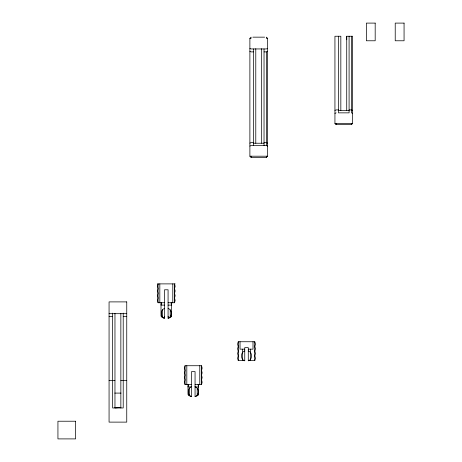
<?xml version="1.0" encoding="UTF-8"?>
<svg xmlns="http://www.w3.org/2000/svg" width="462" height="462" viewBox="0 0 462 462"><rect width="100%" height="100%" fill="white"/><g stroke="black" fill="none" stroke-linecap="round" stroke-linejoin="round"><path stroke-width="0.69" d="M346.725 39.778L346.725 36.244L352.622 36.244L352.622 123.464L351.443 124.642L336.122 124.642L334.938 123.464L334.938 36.244L340.835 36.244L340.835 110.499M174.555 302.749L175.144 300.387L174.555 298.03L175.144 295.674L174.555 293.318L175.144 290.962L174.555 288.6L175.144 286.244L174.555 283.887L174.555 302.749L168.076 302.749M195.062 384.58L201.548 384.58L202.137 382.224L201.548 379.868L202.137 377.512L201.548 375.15L202.137 372.794L201.548 370.437L202.137 368.081L201.548 365.725L185.043 365.725L184.453 368.081L185.043 370.437L184.453 372.794L185.043 375.15L184.453 377.512L185.043 379.868L184.453 382.224L185.043 384.58L191.528 384.58M248.285 360.597L254.77 360.597L255.359 358.241L254.77 355.884L255.359 353.528L254.77 351.166L255.359 348.81L254.77 346.454L255.359 344.098L254.77 341.741L238.265 341.741L237.676 344.098L238.265 346.454L237.676 348.81L238.265 351.166L237.676 353.528L238.265 355.884L237.676 358.241L238.265 360.597L244.75 360.597M161.59 302.749L161.001 305.105L164.541 305.105M188.583 384.58L187.994 386.937L190.823 386.937M168.076 308.397C172.447 309.592 172.447 317.117 168.076 318.312L168.076 289.784L164.541 289.784L164.541 318.312L163.658 317.948L164.541 316.418M170.992 316.863L171.61 316.06L171.61 302.749M197.979 395.16L198.602 394.357L198.602 384.58M249.884 38.334L251.068 37.156L251.068 38.334L249.884 38.334L249.884 156.202L251.068 157.38L266.389 157.38L267.567 156.202L267.567 38.334L266.389 37.156L266.389 38.334L267.567 38.334M267.567 48.458L266.389 48.943L251.068 48.943L249.884 48.458M264.033 51.888L266.389 51.888L267.567 51.403M249.884 143.133L251.068 142.648L253.424 142.648M334.938 110.395L336.122 109.91L338.479 109.91M249.884 146.084L251.068 145.594L266.389 145.594L267.567 146.084M334.938 113.34L336.122 112.855M164.541 308.397C160.499 309.5 160.17 316.037 163.658 317.948M244.75 350.924C240.379 352.119 240.379 359.65 244.75 360.845L244.75 347.632L248.285 347.632L248.285 360.845C252.662 359.65 252.662 352.119 248.285 350.924M191.528 386.694C187.156 387.889 187.156 395.42 191.528 396.615L191.528 371.615L195.062 371.615L195.062 396.615C199.44 395.42 199.44 387.889 195.062 386.694M252.835 37.156L264.622 37.156M253.424 51.888L251.068 51.888L249.884 51.403M349.087 109.91L351.443 109.91L352.622 110.395M338.479 110.499L349.087 110.499M334.938 123.464L352.622 123.464M264.033 142.648L266.389 142.648L267.567 143.133M253.424 143.237L264.033 143.237M249.884 156.202L267.567 156.202M157.467 283.887L175.144 283.887M158.056 302.749L158.056 283.887L157.467 286.244L158.056 288.6L157.467 290.962L158.056 293.318L157.467 295.674L158.056 298.03L157.467 300.387L158.056 302.749L164.541 302.749M168.076 305.105L171.61 305.105L171.021 302.749M109.067 313.681L126.75 313.681M109.067 316.626L112.607 316.626M123.215 316.626L126.75 316.626M244.75 349.156L240.038 349.156L240.038 341.741M248.285 349.156L253.003 349.156L253.003 341.741M109.067 380.486L114.963 380.486M120.853 380.486L126.75 380.486M195.062 386.937L198.602 386.937L198.013 384.58M114.79 393.093L121.027 393.093M114.963 407.386L120.853 407.386L114.963 407.975L114.963 313.375M352.622 113.34L351.443 112.855L351.443 36.244M161.001 302.749L161.001 316.06L161.619 316.863M187.994 384.58L187.994 394.357L188.612 395.16M168.076 316.418L168.959 317.948M351.443 123.464L351.443 124.642M349.087 36.244L349.087 112.855L338.479 112.855L338.479 36.244M346.725 36.244L346.725 110.499M336.122 123.464L336.122 124.642M266.389 51.888L266.389 145.594M266.389 156.202L266.389 157.38M264.033 48.943L264.033 145.594M261.671 48.701L261.671 143.237M255.781 48.701L255.781 143.237M254.77 341.741L254.77 360.597M253.424 48.943L253.424 145.594M251.068 156.202L251.068 157.38M250.641 349.156L250.641 353.447M250.641 358.454L250.641 360.597M250.433 352.35L250.433 359.419M242.602 352.35L242.602 359.419M242.394 349.156L242.394 352.731M242.394 358.454L242.394 360.597M238.265 341.741L238.265 360.597M201.548 365.725L201.548 384.58M199.78 365.725L199.78 384.58M197.21 388.115L197.21 395.189M189.38 388.115L189.38 395.189M186.815 365.725L186.815 384.58M185.043 365.725L185.043 384.58M172.788 283.887L172.788 302.749M170.224 309.817L170.224 316.892M162.393 309.817L162.393 316.892M159.823 283.887L159.823 302.749M123.215 313.121L123.215 407.975L112.607 407.975L112.607 313.121M120.853 313.375L120.853 407.975M164.541 318.07A4.123 4.123 0 0 1 161.267 316.453M171.35 316.453A4.123 4.123 0 0 1 168.076 318.07M191.528 396.367A4.123 4.123 0 0 1 188.253 394.756M198.337 394.756A4.123 4.123 0 0 1 195.062 396.367M375.184 23.1L366.349 23.1L366.349 40.777L375.184 40.777L375.184 23.1M404.065 23.1L395.224 23.1L395.224 40.777L404.065 40.777L404.065 23.1M126.75 301.894L109.067 301.894L109.067 422.118L126.75 422.118L126.75 301.894M75.618 421.223L57.935 421.223L57.935 438.9L75.618 438.9L75.618 421.223"/></g></svg>
